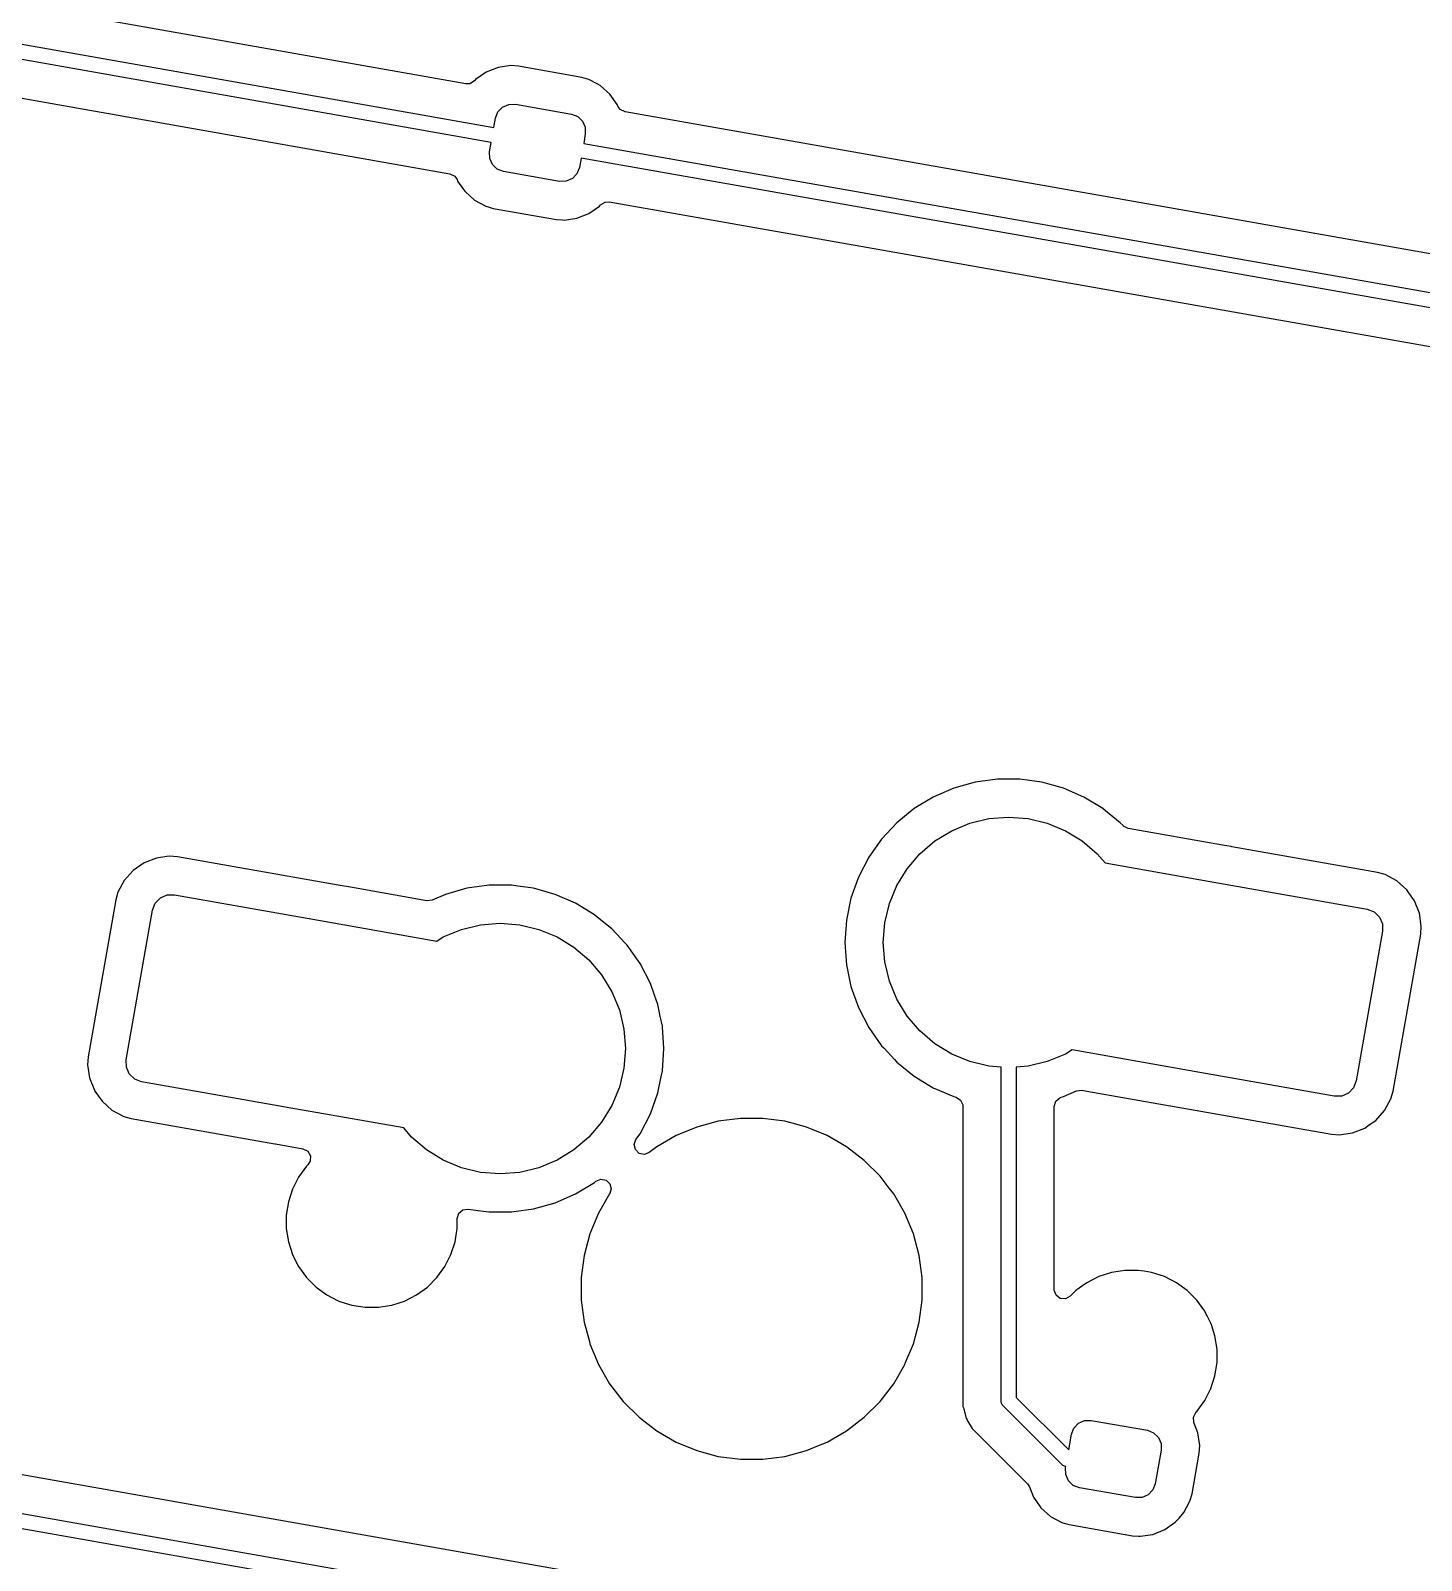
# Model space of a CAD drawing. Header units: millimetres. Extents: x 46 to 4458, y 59 to 1499.
# Drawn here: x 1790.32 to 1808.63, y 854.7 to 874.84 of the extents above; entities that cross this region are included whole.
import ezdxf

# ---------------------------------------------------------------- set-up
doc = ezdxf.new("R2010")
doc.units = ezdxf.units.MM
doc.layers.add('BLACK', color=7, linetype='Continuous')

msp = doc.modelspace()

# ---------------------------------------------------------------- linework, layer by layer
at = {"layer": 'BLACK', "linetype": 'Continuous'}
for p, q in [((1796.04563, 874.14077), (1779.38269, 877.07889)), ((1778.83762, 876.6655), (1796.41654, 873.56647)), ((1796.38215, 873.3714), (1778.80323, 876.47043)), ((1779.17414, 875.89614), (1795.83708, 872.95801)), ((1796.31328, 874.29409), (1796.17436, 874.19681)), ((1796.47089, 874.3567), (1796.31328, 874.29409)), ((1796.4709, 874.3567), (1796.47089, 874.3567)), ((1796.6387, 874.38128), (1796.4709, 874.3567)), ((1796.73831, 874.37403), (1796.6387, 874.38128)), ((1797.57214, 874.227), (1796.73831, 874.37403)), ((1797.57216, 874.227), (1797.57214, 874.227)), ((1797.66823, 874.19975), (1797.57216, 874.227)), ((1796.10051, 874.14345), (1796.04563, 874.14077)), ((1796.15979, 874.18044), (1796.10051, 874.14345)), ((1796.17435, 874.19681), (1796.15979, 874.18044)), ((1796.17436, 874.19681), (1796.17435, 874.19681)), ((1797.66824, 874.19975), (1797.66823, 874.19975)), ((1797.66823, 874.19975), (1797.66823, 874.19975)), ((1797.77728, 874.14096), (1797.66824, 874.19975)), ((1797.81752, 874.11926), (1797.77728, 874.14096)), ((1797.94421, 874.00651), (1797.81752, 874.11926)), ((1798.04149, 873.86758), (1797.94421, 874.00651)), ((1797.94421, 874.00651), (1797.94421, 874.00651)), ((1796.47018, 873.77205), (1796.53089, 873.83546)), ((1796.53089, 873.83546), (1796.61125, 873.87082)), ((1796.61125, 873.87082), (1796.69902, 873.87274)), ((1796.69902, 873.87274), (1797.43762, 873.7425)), ((1798.04957, 873.84723), (1798.04149, 873.86758)), ((1798.04149, 873.86758), (1798.04149, 873.86758)), ((1798.04149, 873.86758), (1798.04149, 873.86758)), ((1798.08068, 873.80192), (1798.04957, 873.84723)), ((1796.41654, 873.56647), (1796.43836, 873.69022)), ((1796.43836, 873.69022), (1796.47018, 873.77205)), ((1797.43762, 873.7425), (1797.51944, 873.71068)), ((1797.51944, 873.71068), (1797.58286, 873.64997)), ((1797.58286, 873.64997), (1797.61822, 873.56962)), ((1798.14328, 873.7709), (1798.08068, 873.80192)), ((1814.80622, 870.83277), (1798.14328, 873.7709)), ((1797.62013, 873.48185), (1797.59832, 873.35814)), ((1797.61822, 873.56962), (1797.62013, 873.48185)), ((1796.36022, 873.24706), (1796.38215, 873.3714)), ((1796.36214, 873.15929), (1796.36022, 873.24706)), ((1797.59832, 873.35814), (1815.17724, 870.25911)), ((1796.3975, 873.07894), (1796.36214, 873.15929)), ((1796.46091, 873.01823), (1796.3975, 873.07894)), ((1796.54273, 872.98641), (1796.46091, 873.01823)), ((1797.54199, 873.03868), (1797.51017, 872.95686)), ((1797.56392, 873.16306), (1797.54199, 873.03868)), ((1815.14285, 870.06404), (1797.56392, 873.16306)), ((1795.83708, 872.95801), (1795.89968, 872.92699)), ((1795.89968, 872.92699), (1795.93078, 872.88168)), ((1795.93078, 872.88168), (1795.93887, 872.86132)), ((1795.93887, 872.86132), (1796.01686, 872.74994)), ((1797.28134, 872.85617), (1796.54273, 872.98641)), ((1797.36911, 872.85809), (1797.28134, 872.85617)), ((1797.44947, 872.89344), (1797.36911, 872.85809)), ((1797.51017, 872.95686), (1797.44947, 872.89344)), ((1796.01686, 872.74994), (1796.03615, 872.7224)), ((1796.03615, 872.7224), (1796.03615, 872.7224)), ((1796.03615, 872.7224), (1796.16284, 872.60965)), ((1796.16284, 872.60965), (1796.16284, 872.60965)), ((1796.16284, 872.60965), (1796.16284, 872.60965)), ((1796.16284, 872.60965), (1796.31212, 872.52916)), ((1796.31212, 872.52916), (1796.35415, 872.51724)), ((1796.35415, 872.51724), (1796.4082, 872.50191)), ((1796.4082, 872.50191), (1796.40821, 872.50191)), ((1796.40821, 872.50191), (1796.40821, 872.50191)), ((1796.40821, 872.50191), (1797.24204, 872.35488)), ((1797.50946, 872.3722), (1797.66708, 872.43482)), ((1797.66708, 872.43482), (1797.806, 872.5321)), ((1797.806, 872.5321), (1797.82056, 872.54846)), ((1797.82056, 872.54846), (1797.87983, 872.58545)), ((1797.87983, 872.58545), (1797.93472, 872.58814)), ((1797.93472, 872.58814), (1814.59767, 869.65002)), ((1797.24204, 872.35488), (1797.32173, 872.34908)), ((1797.32173, 872.34908), (1797.34165, 872.34762)), ((1797.34165, 872.34762), (1797.34165, 872.34762)), ((1797.34165, 872.34762), (1797.34166, 872.34762)), ((1797.34166, 872.34762), (1797.50946, 872.3722)), ((1802.75534, 864.9477), (1802.47205, 864.86832)), ((1803.0468, 864.98776), (1802.75534, 864.9477)), ((1802.75534, 864.9477), (1802.75534, 864.9477)), ((1803.341, 864.98776), (1803.0468, 864.98776)), ((1803.0468, 864.98776), (1803.0468, 864.98776)), ((1803.46796, 864.97031), (1803.341, 864.98776)), ((1803.341, 864.98776), (1803.341, 864.98776)), ((1803.63245, 864.9477), (1803.46796, 864.97031)), ((1803.63246, 864.9477), (1803.63245, 864.9477)), ((1803.63245, 864.9477), (1803.63245, 864.9477)), ((1803.91574, 864.86832), (1803.63246, 864.9477)), ((1802.20222, 864.75112), (1801.95085, 864.59826)), ((1802.47205, 864.86832), (1802.20222, 864.75112)), ((1802.20222, 864.75112), (1802.20222, 864.75112)), ((1804.18557, 864.75112), (1803.91574, 864.86832)), ((1804.18558, 864.75112), (1804.18557, 864.75112)), ((1804.43694, 864.59826), (1804.18558, 864.75112)), ((1801.95085, 864.59826), (1801.72264, 864.4126)), ((1804.43695, 864.59826), (1804.43694, 864.59826)), ((1804.47178, 864.56992), (1804.43695, 864.59826)), ((1804.43695, 864.59826), (1804.43695, 864.59826)), ((1804.66515, 864.4126), (1804.47178, 864.56992)), ((1801.72264, 864.4126), (1801.52183, 864.19758)), ((1802.44481, 864.30742), (1802.68402, 864.4065)), ((1802.68402, 864.4065), (1802.93578, 864.46694)), ((1802.93578, 864.46694), (1803.1939, 864.48726)), ((1803.1939, 864.48726), (1803.45202, 864.46694)), ((1803.45202, 864.46694), (1803.70378, 864.4065)), ((1803.70378, 864.4065), (1803.94298, 864.30742)), ((1804.66516, 864.41259), (1804.66515, 864.4126)), ((1804.7009, 864.37433), (1804.66516, 864.41259)), ((1804.66516, 864.41259), (1804.66516, 864.41259)), ((1804.70738, 864.36788), (1804.7009, 864.37433)), ((1804.76998, 864.33686), (1804.70738, 864.36788)), ((1806.00874, 864.11843), (1804.76998, 864.33686)), ((1801.52183, 864.19758), (1801.35218, 863.95724)), ((1802.02717, 864.00398), (1802.22405, 864.17214)), ((1802.22405, 864.17214), (1802.44481, 864.30742)), ((1803.94298, 864.30742), (1804.16374, 864.17214)), ((1804.16374, 864.17214), (1804.36062, 864.00398)), ((1791.97189, 863.94762), (1791.80884, 863.88285)), ((1792.11076, 863.96796), (1791.97189, 863.94762)), ((1792.14548, 863.97305), (1792.11076, 863.96796)), ((1792.24853, 863.96554), (1792.14548, 863.97305)), ((1792.14548, 863.97305), (1792.14548, 863.97305)), ((1794.36531, 863.5923), (1792.24853, 863.96554)), ((1801.35218, 863.95724), (1801.21683, 863.69602)), ((1801.35218, 863.95724), (1801.35218, 863.95724)), ((1801.85902, 863.8071), (1802.02717, 864.00398)), ((1804.36062, 864.00398), (1804.46436, 863.88252)), ((1806.12493, 864.09794), (1806.00874, 864.11843)), ((1806.13463, 864.09623), (1806.12493, 864.09794)), ((1806.13464, 864.09623), (1806.13463, 864.09623)), ((1808.05261, 863.75804), (1806.13464, 864.09623)), ((1791.66513, 863.78222), (1791.5485, 863.65116)), ((1791.80884, 863.88285), (1791.66513, 863.78222)), ((1801.72374, 863.58634), (1801.85902, 863.8071)), ((1804.46436, 863.88252), (1805.8976, 863.62981)), ((1808.05262, 863.75804), (1808.05261, 863.75804)), ((1808.15202, 863.72985), (1808.05262, 863.75804)), ((1791.5485, 863.65116), (1791.46523, 863.49674)), ((1794.36532, 863.5923), (1794.36531, 863.5923)), ((1794.36588, 863.5922), (1794.36532, 863.5923)), ((1794.36589, 863.59219), (1794.36588, 863.5922)), ((1794.5291, 863.56342), (1794.36589, 863.59219)), ((1795.53395, 863.38623), (1794.5291, 863.56342)), ((1796.06074, 863.54895), (1795.77746, 863.46958)), ((1796.06075, 863.54895), (1796.06074, 863.54895)), ((1796.3522, 863.58901), (1796.06075, 863.54895)), ((1796.35221, 863.58901), (1796.3522, 863.58901)), ((1796.6464, 863.58901), (1796.35221, 863.58901)), ((1796.73146, 863.57732), (1796.6464, 863.58901)), ((1796.6464, 863.58901), (1796.6464, 863.58901)), ((1796.93786, 863.54895), (1796.73146, 863.57732)), ((1797.22115, 863.46958), (1796.93786, 863.54895)), ((1796.93786, 863.54895), (1796.93786, 863.54895)), ((1796.93786, 863.54895), (1796.93786, 863.54895)), ((1801.21683, 863.69602), (1801.11831, 863.41882)), ((1801.62466, 863.34714), (1801.72374, 863.58634)), ((1805.8976, 863.62981), (1805.8976, 863.62981)), ((1805.8976, 863.62981), (1807.91645, 863.27383)), ((1808.30644, 863.64658), (1808.15202, 863.72985)), ((1808.30645, 863.64658), (1808.30644, 863.64658)), ((1808.30644, 863.64658), (1808.30644, 863.64658)), ((1808.30644, 863.64658), (1808.30644, 863.64658)), ((1808.4375, 863.52995), (1808.30645, 863.64658)), ((1791.43704, 863.39733), (1791.07238, 861.32922)), ((1791.46523, 863.49673), (1791.43704, 863.39735)), ((1791.43704, 863.39735), (1791.43704, 863.39733)), ((1791.46523, 863.49674), (1791.46523, 863.49673)), ((1791.92125, 863.26117), (1791.95661, 863.35208)), ((1791.95661, 863.35208), (1792.02406, 863.42255)), ((1792.02406, 863.42255), (1792.11335, 863.46183)), ((1792.11335, 863.46183), (1792.21087, 863.46396)), ((1792.21087, 863.46396), (1794.10662, 863.12969)), ((1795.53555, 863.38596), (1795.53395, 863.38623)), ((1795.60488, 863.39462), (1795.53555, 863.38596)), ((1795.77746, 863.46958), (1795.60488, 863.39462)), ((1797.49098, 863.35237), (1797.22115, 863.46958)), ((1797.74235, 863.19951), (1797.49098, 863.35237)), ((1797.49098, 863.35237), (1797.49098, 863.35237)), ((1801.1183, 863.4188), (1801.05845, 863.13077)), ((1801.11831, 863.41882), (1801.1183, 863.4188)), ((1801.56421, 863.09537), (1801.62466, 863.34714)), ((1808.46472, 863.49109), (1808.4375, 863.52995)), ((1808.4375, 863.52995), (1808.4375, 863.52995)), ((1808.53813, 863.38624), (1808.46472, 863.49109)), ((1808.53813, 863.38623), (1808.53813, 863.38624)), ((1808.6029, 863.22319), (1808.53813, 863.38623)), ((1808.53813, 863.38623), (1808.53813, 863.38623)), ((1791.57396, 861.29156), (1791.92125, 863.26117)), ((1794.10662, 863.12969), (1794.10662, 863.12969)), ((1794.10662, 863.12969), (1795.66304, 862.85525)), ((1797.77812, 863.17041), (1797.74235, 863.19951)), ((1797.74235, 863.19951), (1797.74235, 863.19951)), ((1797.74235, 863.19951), (1797.74235, 863.19951)), ((1797.97056, 863.01385), (1797.77812, 863.17041)), ((1801.05845, 863.13077), (1801.03837, 862.83726)), ((1801.05845, 863.13077), (1801.05845, 863.13077)), ((1807.91645, 863.27383), (1808.00737, 863.23847)), ((1808.00737, 863.23847), (1808.07783, 863.17102)), ((1808.07783, 863.17102), (1808.11712, 863.08173)), ((1808.62833, 863.0496), (1808.6029, 863.22319)), ((1808.6029, 863.22319), (1808.6029, 863.22319)), ((1808.6029, 863.22319), (1808.6029, 863.22319)), ((1795.75022, 862.90867), (1795.98943, 863.00775)), ((1795.98943, 863.00775), (1796.24119, 863.0682)), ((1796.24119, 863.0682), (1796.4993, 863.08851)), ((1796.4993, 863.08851), (1796.75742, 863.0682)), ((1796.75742, 863.0682), (1797.00918, 863.00775)), ((1797.00918, 863.00775), (1797.24839, 862.90867)), ((1798.09196, 862.88386), (1797.97056, 863.01385)), ((1797.97056, 863.01385), (1797.97056, 863.01385)), ((1797.97056, 863.01385), (1797.97056, 863.01385)), ((1801.5439, 862.83726), (1801.56421, 863.09537)), ((1808.11924, 862.98421), (1807.77195, 861.0146)), ((1808.11712, 863.08173), (1808.11924, 862.98421)), ((1808.25616, 860.87844), (1808.62082, 862.94655)), ((1808.62082, 862.94655), (1808.62833, 863.0496)), ((1795.66304, 862.85525), (1795.75022, 862.90867)), ((1797.24839, 862.90867), (1797.46915, 862.77339)), ((1797.46915, 862.77339), (1797.66603, 862.60524)), ((1798.13549, 862.83726), (1798.09196, 862.88386)), ((1798.17137, 862.79884), (1798.13549, 862.83726)), ((1798.34102, 862.5585), (1798.17137, 862.79884)), ((1801.03837, 862.83726), (1801.05845, 862.54375)), ((1801.56421, 862.57914), (1801.5439, 862.83726)), ((1797.66603, 862.60524), (1797.83418, 862.40836)), ((1798.34102, 862.55849), (1798.34102, 862.5585)), ((1798.34103, 862.55849), (1798.34102, 862.55849)), ((1798.47638, 862.29728), (1798.34103, 862.55849)), ((1801.05845, 862.54375), (1801.05845, 862.54374)), ((1801.05845, 862.54374), (1801.1183, 862.25571)), ((1801.62466, 862.32738), (1801.56421, 862.57914)), ((1797.83418, 862.40836), (1797.96946, 862.1876)), ((1801.72374, 862.08817), (1801.62466, 862.32738)), ((1797.96946, 862.1876), (1798.06855, 861.94839)), ((1798.53083, 862.14406), (1798.47638, 862.29728)), ((1798.57489, 862.02007), (1798.53083, 862.14406)), ((1801.1183, 862.25571), (1801.11831, 862.2557)), ((1801.11831, 862.2557), (1801.21683, 861.9785)), ((1798.06855, 861.94839), (1798.12899, 861.69663)), ((1798.5749, 862.02006), (1798.57489, 862.02007)), ((1798.60696, 861.86575), (1798.5749, 862.02006)), ((1801.21683, 861.9785), (1801.35218, 861.71728)), ((1801.85902, 861.86741), (1801.72374, 862.08817)), ((1798.63467, 861.73241), (1798.60696, 861.86575)), ((1798.63475, 861.73203), (1798.63467, 861.73241)), ((1798.63475, 861.73202), (1798.63475, 861.73203)), ((1798.63536, 861.72319), (1798.63475, 861.73202)), ((1798.65483, 861.43851), (1798.63536, 861.72319)), ((1802.02717, 861.67053), (1801.85902, 861.86741)), ((1798.12899, 861.69663), (1798.1493, 861.43851)), ((1801.35218, 861.71728), (1801.35218, 861.71727)), ((1801.35218, 861.71727), (1801.52183, 861.47693)), ((1802.22405, 861.50238), (1802.02717, 861.67053)), ((1791.07238, 861.32921), (1791.06487, 861.22617)), ((1791.07238, 861.32922), (1791.07238, 861.32921)), ((1798.1493, 861.43851), (1798.12899, 861.18039)), ((1798.63475, 861.145), (1798.65483, 861.43851)), ((1801.52183, 861.47693), (1801.55341, 861.44312)), ((1801.55341, 861.44312), (1801.69214, 861.29458)), ((1802.44481, 861.3671), (1802.22405, 861.50238)), ((1802.68402, 861.26801), (1802.44481, 861.3671)), ((1803.94298, 861.3671), (1803.70378, 861.26801)), ((1804.03016, 861.42052), (1803.94298, 861.3671)), ((1805.56196, 861.15042), (1804.03016, 861.42052)), ((1791.06487, 861.22617), (1791.0903, 861.05258)), ((1791.57609, 861.19403), (1791.57396, 861.29156)), ((1791.61537, 861.10475), (1791.57609, 861.19403)), ((1798.12899, 861.18039), (1798.06855, 860.92863)), ((1798.61062, 861.02886), (1798.63475, 861.145)), ((1801.69214, 861.29458), (1801.72264, 861.26192)), ((1801.72264, 861.26192), (1801.79006, 861.20707)), ((1801.79006, 861.20707), (1801.95085, 861.07626)), ((1802.93578, 861.20757), (1802.68402, 861.26801)), ((1803.09442, 861.19509), (1802.93578, 861.20757)), ((1803.09582, 856.78521), (1803.09442, 861.19509)), ((1803.45202, 861.20757), (1803.2925, 861.19502)), ((1803.2925, 861.19502), (1803.29389, 856.84359)), ((1803.70378, 861.26801), (1803.45202, 861.20757)), ((1807.48233, 860.81181), (1805.56196, 861.15042)), ((1805.56196, 861.15042), (1805.56196, 861.15042)), ((1791.0903, 861.05258), (1791.15505, 860.88958)), ((1791.68583, 861.0373), (1791.61537, 861.10475)), ((1791.77675, 861.00194), (1791.68583, 861.0373)), ((1793.6725, 860.66767), (1791.77675, 861.00194)), ((1798.06855, 860.92863), (1797.96946, 860.68943)), ((1798.5749, 860.85697), (1798.61062, 861.02886)), ((1801.95085, 861.07626), (1801.95085, 861.07626)), ((1801.95085, 861.07626), (1801.95085, 861.07626)), ((1801.95085, 861.07626), (1802.20222, 860.9234)), ((1802.20222, 860.9234), (1802.20222, 860.9234)), ((1802.20222, 860.9234), (1802.47206, 860.80619)), ((1807.73659, 860.92368), (1807.66914, 860.85322)), ((1807.77195, 861.0146), (1807.73659, 860.92368)), ((1791.15505, 860.88958), (1791.15507, 860.88953)), ((1791.15507, 860.88953), (1791.16283, 860.87844)), ((1791.16283, 860.87844), (1791.2557, 860.74582)), ((1791.2557, 860.74582), (1791.2557, 860.74582)), ((1791.2557, 860.74582), (1791.38675, 860.62919)), ((1798.47638, 860.57975), (1798.5749, 860.85696)), ((1798.5749, 860.85696), (1798.5749, 860.85697)), ((1798.5749, 860.85696), (1798.5749, 860.85696)), ((1802.47206, 860.80619), (1802.50285, 860.79756)), ((1802.50285, 860.79756), (1802.56209, 860.76052)), ((1802.56209, 860.76052), (1802.59191, 860.69733)), ((1803.7944, 860.67816), (1803.81408, 860.7452)), ((1803.81408, 860.7452), (1803.86689, 860.79095)), ((1803.86689, 860.79095), (1803.88495, 860.79756)), ((1803.88495, 860.79756), (1803.91574, 860.80619)), ((1803.91574, 860.80619), (1804.08832, 860.88115)), ((1804.08832, 860.88115), (1804.15765, 860.88981)), ((1804.15765, 860.88981), (1804.15925, 860.88954)), ((1804.15925, 860.88954), (1804.22219, 860.87844)), ((1804.22219, 860.87844), (1805.32103, 860.68468)), ((1807.57986, 860.81394), (1807.48233, 860.81181)), ((1807.66914, 860.85322), (1807.57986, 860.81394)), ((1808.1447, 860.62461), (1808.22797, 860.77903)), ((1808.22797, 860.77903), (1808.25616, 860.87844)), ((1791.38675, 860.62919), (1791.38676, 860.62919)), ((1791.38676, 860.62919), (1791.38676, 860.62919)), ((1791.38676, 860.62919), (1791.38676, 860.62919)), ((1791.38676, 860.62919), (1791.54118, 860.54592)), ((1791.54118, 860.54592), (1791.64059, 860.51773)), ((1791.64059, 860.51773), (1793.53215, 860.1842)), ((1793.71619, 860.65997), (1793.6725, 860.66767)), ((1793.6725, 860.66767), (1793.6725, 860.66767)), ((1793.79368, 860.6463), (1793.71619, 860.65997)), ((1795.22884, 860.39325), (1793.79368, 860.6463)), ((1797.96946, 860.68943), (1797.83418, 860.46867)), ((1798.34103, 860.31854), (1798.47638, 860.57975)), ((1799.66324, 860.5199), (1799.37156, 860.4815)), ((1799.66325, 860.5199), (1799.66324, 860.5199)), ((1799.66324, 860.5199), (1799.66324, 860.5199)), ((1799.95746, 860.5199), (1799.66325, 860.5199)), ((1799.95747, 860.5199), (1799.95746, 860.5199)), ((1800.24915, 860.4815), (1799.95747, 860.5199)), ((1799.95747, 860.5199), (1799.95747, 860.5199)), ((1802.59191, 860.69733), (1802.5934, 860.67816)), ((1802.5934, 860.67816), (1802.5934, 856.89139)), ((1803.7944, 858.26565), (1803.7944, 860.67816)), ((1805.32103, 860.68468), (1805.32103, 860.68468)), ((1805.32103, 860.68468), (1805.32731, 860.68358)), ((1805.32731, 860.68358), (1805.32732, 860.68357)), ((1805.32732, 860.68357), (1807.44467, 860.31023)), ((1808.02807, 860.49355), (1808.1447, 860.62461)), ((1795.33258, 860.27179), (1795.22884, 860.39325)), ((1797.83418, 860.46867), (1797.66603, 860.27179)), ((1798.28567, 860.24011), (1798.34103, 860.31854)), ((1799.08736, 860.40535), (1798.81556, 860.29277)), ((1799.37156, 860.4815), (1799.08736, 860.40535)), ((1800.52038, 860.40882), (1800.24915, 860.4815)), ((1800.24915, 860.4815), (1800.24915, 860.4815)), ((1800.24915, 860.4815), (1800.24915, 860.4815)), ((1800.53335, 860.40535), (1800.52038, 860.40882)), ((1800.80515, 860.29277), (1800.53335, 860.40535)), ((1807.44467, 860.31023), (1807.54772, 860.30272)), ((1807.54772, 860.30272), (1807.72131, 860.32815)), ((1807.72131, 860.32815), (1807.72156, 860.32824)), ((1807.72156, 860.32824), (1807.88436, 860.39292)), ((1807.88436, 860.39292), (1807.94847, 860.43781)), ((1807.94847, 860.43781), (1808.02807, 860.49355)), ((1793.53215, 860.1842), (1793.53216, 860.1842)), ((1793.53216, 860.1842), (1793.53844, 860.18309)), ((1793.53844, 860.18309), (1793.53845, 860.18309)), ((1793.53845, 860.18309), (1793.90135, 860.1191)), ((1793.90135, 860.1191), (1793.96395, 860.08807)), ((1795.52946, 860.10363), (1795.33258, 860.27179)), ((1797.66603, 860.27179), (1797.46915, 860.10363)), ((1798.26319, 860.17598), (1798.28567, 860.24011)), ((1798.27886, 860.10789), (1798.26319, 860.17598)), ((1798.32884, 860.05908), (1798.27886, 860.10789)), ((1798.56076, 860.14566), (1798.46246, 860.07023)), ((1798.81554, 860.29276), (1798.56076, 860.14566)), ((1798.56076, 860.14566), (1798.56076, 860.14566)), ((1798.81556, 860.29277), (1798.81554, 860.29276)), ((1800.80516, 860.29276), (1800.80515, 860.29277)), ((1801.05994, 860.14566), (1800.80516, 860.29276)), ((1801.05995, 860.14566), (1801.05994, 860.14566)), ((1801.05996, 860.14565), (1801.05995, 860.14566)), ((1801.05995, 860.14566), (1801.05995, 860.14566)), ((1801.29336, 859.96655), (1801.05996, 860.14565)), ((1801.05996, 860.14565), (1801.05996, 860.14565)), ((1793.9675, 859.9093), (1793.94905, 859.89085)), ((1793.96395, 860.08807), (1793.99985, 860.02812)), ((1793.99763, 859.95829), (1793.9675, 859.9093)), ((1793.99985, 860.02812), (1793.99763, 859.95829)), ((1795.75022, 859.96835), (1795.52946, 860.10363)), ((1795.98943, 859.86927), (1795.75022, 859.96835)), ((1797.24839, 859.96835), (1797.00918, 859.86927)), ((1797.46915, 860.10363), (1797.24839, 859.96835)), ((1798.39729, 860.04504), (1798.32884, 860.05908)), ((1798.46246, 860.07023), (1798.39729, 860.04504)), ((1801.29337, 859.96655), (1801.29336, 859.96655)), ((1801.5014, 859.75852), (1801.29337, 859.96655)), ((1793.84492, 859.74752), (1793.76449, 859.58968)), ((1793.9142, 859.84289), (1793.84492, 859.74752)), ((1793.94905, 859.89085), (1793.9142, 859.84289)), ((1793.94905, 859.89085), (1793.94905, 859.89085)), ((1793.94905, 859.89085), (1793.94905, 859.89085)), ((1796.24119, 859.80883), (1795.98943, 859.86927)), ((1796.4993, 859.78851), (1796.24119, 859.80883)), ((1796.75742, 859.80883), (1796.4993, 859.78851)), ((1797.00918, 859.86927), (1796.75742, 859.80883)), ((1797.75994, 859.69182), (1797.82436, 859.71886)), ((1797.82436, 859.71886), (1797.89318, 859.70678)), ((1797.89318, 859.70678), (1797.94454, 859.65941)), ((1801.50141, 859.75851), (1801.5014, 859.75852)), ((1801.62145, 859.60207), (1801.50141, 859.75851)), ((1793.76449, 859.58967), (1793.70975, 859.42119)), ((1793.76449, 859.58968), (1793.76449, 859.58967)), ((1797.22114, 859.40744), (1797.49099, 859.52465)), ((1797.49099, 859.52465), (1797.74235, 859.67751)), ((1797.74235, 859.67751), (1797.75994, 859.69182)), ((1797.9402, 859.52511), (1797.7931, 859.27031)), ((1797.94131, 859.52676), (1797.9402, 859.52511)), ((1797.9415, 859.52735), (1797.94131, 859.52676)), ((1797.94223, 859.52861), (1797.9415, 859.52735)), ((1797.96214, 859.59179), (1797.94195, 859.52877)), ((1797.94195, 859.52877), (1797.94223, 859.52861)), ((1797.94454, 859.65941), (1797.96214, 859.59179)), ((1801.68051, 859.5251), (1801.62145, 859.60207)), ((1801.68051, 859.52509), (1801.68051, 859.5251)), ((1801.82761, 859.27031), (1801.68051, 859.52509)), ((1793.70975, 859.42119), (1793.68203, 859.24621)), ((1795.95272, 859.27046), (1796.00552, 859.31621)), ((1796.00552, 859.31621), (1796.07391, 859.32626)), ((1796.07391, 859.32626), (1796.31558, 859.29305)), ((1796.67782, 859.29233), (1796.93786, 859.32807)), ((1796.93786, 859.32807), (1797.22114, 859.40744)), ((1793.68203, 859.24621), (1793.68203, 859.06906)), ((1795.93303, 859.20342), (1795.95272, 859.27046)), ((1795.93303, 859.06905), (1795.93303, 859.20342)), ((1796.31558, 859.29305), (1796.3522, 859.28801)), ((1796.3522, 859.28801), (1796.35221, 859.28801)), ((1796.35221, 859.28801), (1796.6464, 859.28801)), ((1796.6464, 859.28801), (1796.67782, 859.29233)), ((1797.79309, 859.2703), (1797.68051, 858.9985)), ((1797.7931, 859.27031), (1797.79309, 859.2703)), ((1801.82762, 859.2703), (1801.82761, 859.27031)), ((1801.9402, 858.9985), (1801.82762, 859.2703)), ((1793.68203, 859.06906), (1793.70975, 858.89408)), ((1795.90532, 858.89408), (1795.93303, 859.06905)), ((1797.68051, 858.9985), (1797.60436, 858.7143)), ((1801.9402, 858.99849), (1801.9402, 858.9985)), ((1802.01635, 858.7143), (1801.9402, 858.99849)), ((1793.70975, 858.89408), (1793.76449, 858.72559)), ((1793.76449, 858.72559), (1793.76449, 858.72559)), ((1793.76449, 858.72559), (1793.8364, 858.58447)), ((1795.77015, 858.56774), (1795.85057, 858.72559)), ((1795.85057, 858.72559), (1795.90532, 858.89408)), ((1797.60436, 858.7143), (1797.56596, 858.42262)), ((1802.05475, 858.42261), (1802.01635, 858.7143)), ((1793.8364, 858.58447), (1793.84492, 858.56774)), ((1793.84492, 858.56774), (1793.94905, 858.42442)), ((1795.66601, 858.42442), (1795.77015, 858.56774)), ((1804.66846, 858.50998), (1804.54962, 858.49115)), ((1804.7246, 858.51887), (1804.66846, 858.50998)), ((1804.90176, 858.51887), (1804.7246, 858.51887)), ((1804.97933, 858.50658), (1804.90176, 858.51887)), ((1805.07673, 858.49115), (1804.97933, 858.50658)), ((1793.94905, 858.42442), (1794.07432, 858.29915)), ((1794.07432, 858.29915), (1794.21764, 858.19502)), ((1795.39742, 858.19502), (1795.54075, 858.29915)), ((1795.54075, 858.29915), (1795.66601, 858.42442)), ((1797.56596, 858.42262), (1797.56595, 858.4226)), ((1797.56595, 858.4226), (1797.56595, 858.1284)), ((1802.05475, 858.12839), (1802.05475, 858.42261)), ((1804.16566, 858.31411), (1804.07996, 858.25185)), ((1804.22329, 858.35598), (1804.16566, 858.31411)), ((1804.38113, 858.43641), (1804.22329, 858.35598)), ((1804.38114, 858.43641), (1804.38113, 858.43641)), ((1804.54962, 858.49115), (1804.38114, 858.43641)), ((1805.24522, 858.43641), (1805.07673, 858.49115)), ((1805.40307, 858.35598), (1805.24522, 858.43641)), ((1805.24522, 858.43641), (1805.24522, 858.43641)), ((1805.54639, 858.25185), (1805.40307, 858.35598)), ((1794.21764, 858.19502), (1794.27138, 858.16764)), ((1794.27138, 858.16764), (1794.37549, 858.11459)), ((1794.37549, 858.11459), (1794.37549, 858.11459)), ((1794.37549, 858.11459), (1794.45973, 858.08722)), ((1795.07109, 858.05985), (1795.23957, 858.11459)), ((1795.23957, 858.11459), (1795.39742, 858.19502)), ((1797.56595, 858.1284), (1797.56596, 858.12838)), ((1797.56596, 858.12838), (1797.60432, 857.837)), ((1802.01635, 857.8367), (1802.05475, 858.12839)), ((1803.79471, 858.2568), (1803.7944, 858.26565)), ((1803.81913, 858.19134), (1803.79471, 858.2568)), ((1803.87506, 858.14947), (1803.81913, 858.19134)), ((1803.94476, 858.14448), (1803.87506, 858.14947)), ((1804.00608, 858.17797), (1803.94476, 858.14448)), ((1804.07996, 858.25185), (1804.00608, 858.17797)), ((1804.07996, 858.25185), (1804.07996, 858.25185)), ((1804.07996, 858.25185), (1804.07996, 858.25185)), ((1805.67166, 858.12658), (1805.54639, 858.25185)), ((1805.77579, 857.98326), (1805.67166, 858.12658)), ((1794.45973, 858.08722), (1794.54398, 858.05985)), ((1794.54398, 858.05985), (1794.71895, 858.03213)), ((1794.71895, 858.03213), (1794.71895, 858.03213)), ((1794.71895, 858.03213), (1794.89611, 858.03213)), ((1794.89611, 858.03213), (1795.07109, 858.05985)), ((1794.89611, 858.03213), (1794.89611, 858.03213)), ((1805.80049, 857.93478), (1805.77579, 857.98326)), ((1805.80896, 857.91817), (1805.80049, 857.93478)), ((1805.85622, 857.82541), (1805.80896, 857.91817)), ((1797.60432, 857.837), (1797.60436, 857.8367)), ((1797.60436, 857.8367), (1797.67293, 857.58077)), ((1801.9402, 857.55251), (1802.01635, 857.8367)), ((1805.86419, 857.80087), (1805.85622, 857.82541)), ((1805.85622, 857.82541), (1805.85622, 857.82541)), ((1805.91096, 857.65692), (1805.86419, 857.80087)), ((1797.67293, 857.58077), (1797.68051, 857.55251)), ((1797.68051, 857.55251), (1797.79309, 857.28071)), ((1801.83373, 857.29547), (1801.9402, 857.55251)), ((1801.9402, 857.55251), (1801.9402, 857.55251)), ((1801.9402, 857.55251), (1801.9402, 857.55251)), ((1805.93868, 857.48195), (1805.91096, 857.65692)), ((1801.82762, 857.2807), (1801.83373, 857.29547)), ((1805.91096, 857.12981), (1805.93868, 857.30479)), ((1805.93868, 857.30479), (1805.93868, 857.48195)), ((1797.79309, 857.28071), (1797.7931, 857.28069)), ((1797.7931, 857.28069), (1797.94019, 857.02591)), ((1801.68051, 857.0259), (1801.82762, 857.2807)), ((1805.85622, 856.96133), (1805.91096, 857.12981)), ((1797.94019, 857.02591), (1797.94021, 857.0259)), ((1797.94021, 857.0259), (1798.1193, 856.79249)), ((1801.5014, 856.79249), (1801.68051, 857.0259)), ((1802.5934, 856.89139), (1802.5934, 856.89137)), ((1802.5934, 856.89137), (1802.5934, 856.72567)), ((1805.77579, 856.80348), (1805.85622, 856.96133)), ((1798.1193, 856.79249), (1798.11931, 856.79248)), ((1798.11931, 856.79248), (1798.32734, 856.58446)), ((1801.29337, 856.58445), (1801.5014, 856.79249)), ((1802.5934, 856.72567), (1802.5934, 856.72567)), ((1802.5934, 856.72567), (1802.5981, 856.70812)), ((1802.5981, 856.70812), (1802.63432, 856.57294)), ((1803.11075, 856.74916), (1803.09582, 856.78521)), ((1803.12319, 856.73401), (1803.11075, 856.74916)), ((1803.90873, 855.95119), (1803.12319, 856.73401)), ((1803.29389, 856.84359), (1803.98546, 856.15441)), ((1805.67166, 856.66015), (1805.77579, 856.80348)), ((1803.05595, 853.56078), (1786.39302, 856.49891)), ((1798.32734, 856.58446), (1798.32734, 856.58445)), ((1798.32734, 856.58445), (1798.43122, 856.50474)), ((1798.43122, 856.50474), (1798.56076, 856.40535)), ((1801.05995, 856.40535), (1801.29337, 856.58445)), ((1802.63432, 856.57294), (1802.64639, 856.55204)), ((1802.64639, 856.55204), (1802.6548, 856.53747)), ((1802.6548, 856.53747), (1802.6548, 856.53746)), ((1802.6548, 856.53746), (1802.71337, 856.43601)), ((1804.05355, 856.44193), (1804.11426, 856.50534)), ((1804.11426, 856.50534), (1804.19461, 856.5407)), ((1804.19461, 856.5407), (1804.28238, 856.54262)), ((1804.28238, 856.54262), (1805.02099, 856.41238)), ((1805.62693, 856.58555), (1805.65911, 856.64756)), ((1805.63339, 856.51598), (1805.62693, 856.58555)), ((1805.68747, 856.37985), (1805.63339, 856.51598)), ((1805.65911, 856.64756), (1805.66095, 856.64944)), ((1805.66095, 856.64944), (1805.67166, 856.66015)), ((1805.67166, 856.66015), (1805.67166, 856.66015)), ((1805.67166, 856.66015), (1805.67166, 856.66015)), ((1798.56076, 856.40535), (1798.56076, 856.40534)), ((1798.56076, 856.40534), (1798.81554, 856.25824)), ((1800.80516, 856.25824), (1801.05995, 856.40535)), ((1802.71337, 856.43601), (1802.71338, 856.436)), ((1802.71338, 856.436), (1802.83225, 856.31714)), ((1802.83225, 856.31714), (1802.83225, 856.31713)), ((1802.83225, 856.31713), (1803.44089, 855.7085)), ((1803.98546, 856.15441), (1804.02173, 856.3601)), ((1804.02173, 856.3601), (1804.05355, 856.44193)), ((1805.02099, 856.41238), (1805.10281, 856.38056)), ((1805.10281, 856.38056), (1805.16623, 856.31985)), ((1805.16623, 856.31985), (1805.20158, 856.2395)), ((1805.71205, 856.21204), (1805.68747, 856.37985)), ((1785.84795, 856.08552), (1803.42687, 852.98649)), ((1798.81554, 856.25824), (1798.81556, 856.25824)), ((1798.81556, 856.25824), (1799.08736, 856.14565)), ((1799.08736, 856.14565), (1799.08736, 856.14565)), ((1799.08736, 856.14565), (1799.08737, 856.14565)), ((1799.08737, 856.14565), (1799.37155, 856.0695)), ((1800.24915, 856.0695), (1800.53334, 856.14565)), ((1800.53334, 856.14565), (1800.69116, 856.21102)), ((1800.69116, 856.21102), (1800.80515, 856.25824)), ((1800.80515, 856.25824), (1800.80515, 856.25824)), ((1800.80515, 856.25824), (1800.80516, 856.25824)), ((1805.2035, 856.15173), (1805.12536, 855.70856)), ((1805.20158, 856.2395), (1805.2035, 856.15173)), ((1805.60986, 855.57404), (1805.70479, 856.11243)), ((1805.70479, 856.11243), (1805.71205, 856.21204)), ((1803.39247, 852.79142), (1785.81355, 855.89045)), ((1799.37155, 856.0695), (1799.66325, 856.0311)), ((1799.66325, 856.0311), (1799.66326, 856.0311)), ((1799.66326, 856.0311), (1799.95745, 856.0311)), ((1799.95745, 856.0311), (1799.95746, 856.0311)), ((1799.95746, 856.0311), (1800.24915, 856.0695)), ((1803.94478, 855.93625), (1803.90873, 855.95119)), ((1803.94359, 855.91694), (1803.94695, 855.93604)), ((1803.9455, 855.82917), (1803.94359, 855.91694)), ((1803.94695, 855.93604), (1803.94478, 855.93625)), ((1803.44089, 855.7085), (1803.46845, 855.6666)), ((1803.98086, 855.74882), (1803.9455, 855.82917)), ((1804.04428, 855.68811), (1803.98086, 855.74882)), ((1804.1261, 855.65629), (1804.04428, 855.68811)), ((1805.12536, 855.70856), (1805.09354, 855.62674)), ((1803.46845, 855.6666), (1803.52223, 855.53121)), ((1803.52223, 855.53121), (1803.52223, 855.53121)), ((1803.52223, 855.53121), (1803.52224, 855.5312)), ((1803.52224, 855.5312), (1803.60178, 855.4176)), ((1804.8647, 855.52605), (1804.1261, 855.65629)), ((1804.95247, 855.52797), (1804.8647, 855.52605)), ((1805.03283, 855.56332), (1804.95247, 855.52797)), ((1805.09354, 855.62674), (1805.03283, 855.56332)), ((1805.50212, 855.32867), (1805.58261, 855.47795)), ((1805.58261, 855.47795), (1805.60986, 855.57404)), ((1803.60178, 855.4176), (1803.61951, 855.39228)), ((1803.61951, 855.39228), (1803.61951, 855.39228)), ((1803.61951, 855.39228), (1803.7462, 855.27953)), ((1803.7462, 855.27953), (1803.7462, 855.27953)), ((1803.7462, 855.27953), (1803.74621, 855.27953)), ((1803.74621, 855.27953), (1803.89549, 855.19904)), ((1805.43848, 855.25717), (1805.50212, 855.32867)), ((1803.89549, 855.19904), (1803.93751, 855.18712)), ((1803.93751, 855.18712), (1803.99156, 855.17179)), ((1803.99156, 855.17179), (1803.99157, 855.17179)), ((1803.99157, 855.17179), (1803.99158, 855.17179)), ((1803.99158, 855.17179), (1804.8254, 855.02476)), ((1805.09283, 855.04208), (1805.25044, 855.1047)), ((1805.25044, 855.1047), (1805.38937, 855.20198)), ((1805.38937, 855.20198), (1805.39285, 855.20589)), ((1805.39285, 855.20589), (1805.43848, 855.25717)), ((1804.8254, 855.02476), (1804.9051, 855.01896)), ((1804.9051, 855.01896), (1804.92502, 855.0175)), ((1804.92502, 855.0175), (1805.09283, 855.04208)), ((1804.92502, 855.0175), (1804.92502, 855.0175)), ((1804.92502, 855.0175), (1804.92502, 855.0175))]:
    msp.add_line(p, q, dxfattribs=at)

doc.saveas('drawing.dxf')
